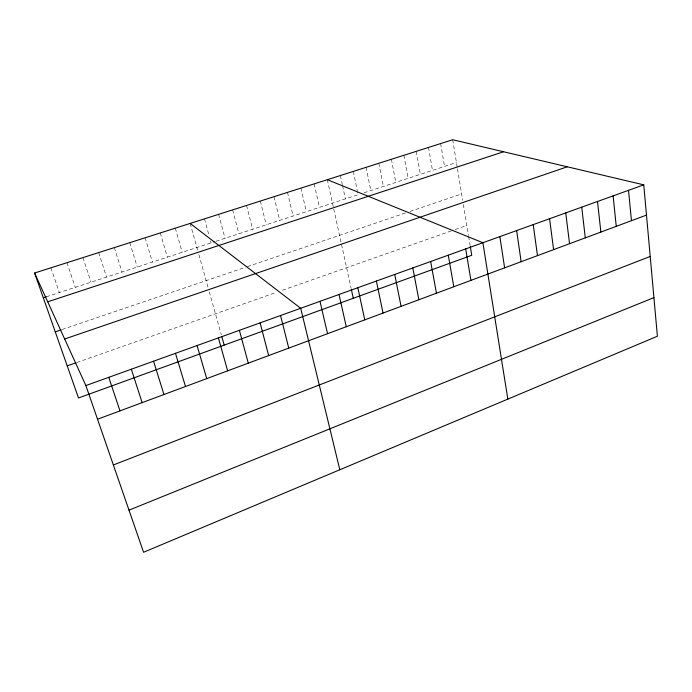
<?xml version="1.0" encoding="UTF-8"?>
<svg xmlns="http://www.w3.org/2000/svg" width="692" height="692" viewBox="0 0 692 692"><rect width="100%" height="100%" fill="white"/><g stroke="black" fill="none" stroke-linecap="round" stroke-linejoin="round"><path stroke-width="0.52" stroke-dasharray="3.46 2.59" d="M76.89 362.487L276.393 292.37M282.474 290.242L451.366 230.886M455.258 229.519L466.823 225.454M62.159 329.496L245.496 267.276M247.442 266.61L405.936 212.825M409.984 211.449L461.625 193.924M46.312 296.816L215.022 241.569M216.025 241.248L358.136 194.712L357.505 191.675M363.983 192.791L456.443 162.525M50.871 267.839L59.356 292.543M66.977 262.7L75.255 287.336M82.919 257.614L90.989 282.189M98.697 252.589L106.568 277.085M114.327 247.606L122 272.034M129.793 242.676L137.275 267.034M145.112 237.788L152.396 262.078M160.276 232.953L167.377 257.173M175.301 228.17L182.212 252.32M190.17 223.421L197.748 250.547M198.881 254.595L208.145 287.725M209.278 291.782L221.302 334.772M204.469 218.871L209.114 235.877M210.48 240.877L211.025 242.883M218.629 214.347L225.021 238.299M232.659 209.875L238.887 233.758M246.568 205.446L252.623 229.26M260.339 201.052L266.23 224.805M273.989 196.701L279.724 220.385M287.509 192.393L293.088 216.008M300.908 188.12L306.331 211.674M314.185 183.89L319.453 207.375M327.342 179.695L333.544 208.041M333.76 209.027L351.069 288.166M340.386 175.534L342.332 184.678M342.549 185.69L345.36 198.898M353.309 171.417L357.297 190.655M366.111 167.334L370.808 190.56M378.809 163.286L383.359 186.451M391.395 159.272L395.807 182.377M403.868 155.293L408.142 178.337M416.229 151.358L420.373 174.332M428.486 147.448L432.5 170.362M440.631 143.573L444.523 166.426M452.68 139.732L457.308 167.801M457.481 168.857L462.671 200.282M463.372 204.521L468.475 235.479M468.64 236.474L470.119 245.418"/><path stroke-width="1.04" d="M128.997 510.16L653.923 297.612M113.358 464.963L650.212 256.455M97.529 419.222L646.484 215.1M85.877 385.565L643.759 184.85L657.4 336.226L143.573 552.268L85.877 385.565L34.6 273.02L452.68 139.732L643.759 184.85M67.219 365.886L75.921 362.824M64.667 339.002L567.241 166.789M55.265 331.84L61.173 329.833M47.722 301.807L503.586 151.756M43.302 297.802L46.312 296.816M327.342 179.695L482.886 242.728L507.833 399.111M190.17 223.421L300.7 308.277L339.815 469.756M34.6 273.02L78.499 397.978L471.745 255.287L470.283 246.404M108.765 377.33L119.993 410.866M131.324 369.208L142.137 402.632M153.563 361.215L163.969 394.518M175.474 353.327L185.499 386.517M197.082 345.55L206.718 378.619M218.387 337.886L227.651 370.834M221.873 336.84L224.191 345.109M239.397 330.335L248.298 363.162M260.114 322.879L268.66 355.593M280.545 315.526L288.746 348.119M319.998 301.331L327.541 333.691M339.037 294.481L346.277 326.728M351.294 289.178L353.283 298.269M357.842 287.716L364.77 319.851M376.396 281.047L383.031 313.061M394.717 274.456L401.066 306.357M412.795 267.951L418.868 299.74M430.649 261.524L436.444 293.2M448.286 255.184L453.805 286.748M465.69 248.921L470.949 280.372M499.866 236.621L504.615 267.847M516.639 230.583L521.145 261.706M533.212 224.623L537.476 255.633M549.578 218.741L553.609 249.639M565.745 212.92L569.542 243.705M581.721 207.176L585.302 237.849M597.507 201.493L600.864 232.062M613.112 195.879L616.252 226.345M628.526 190.335L631.459 220.687"/></g></svg>
